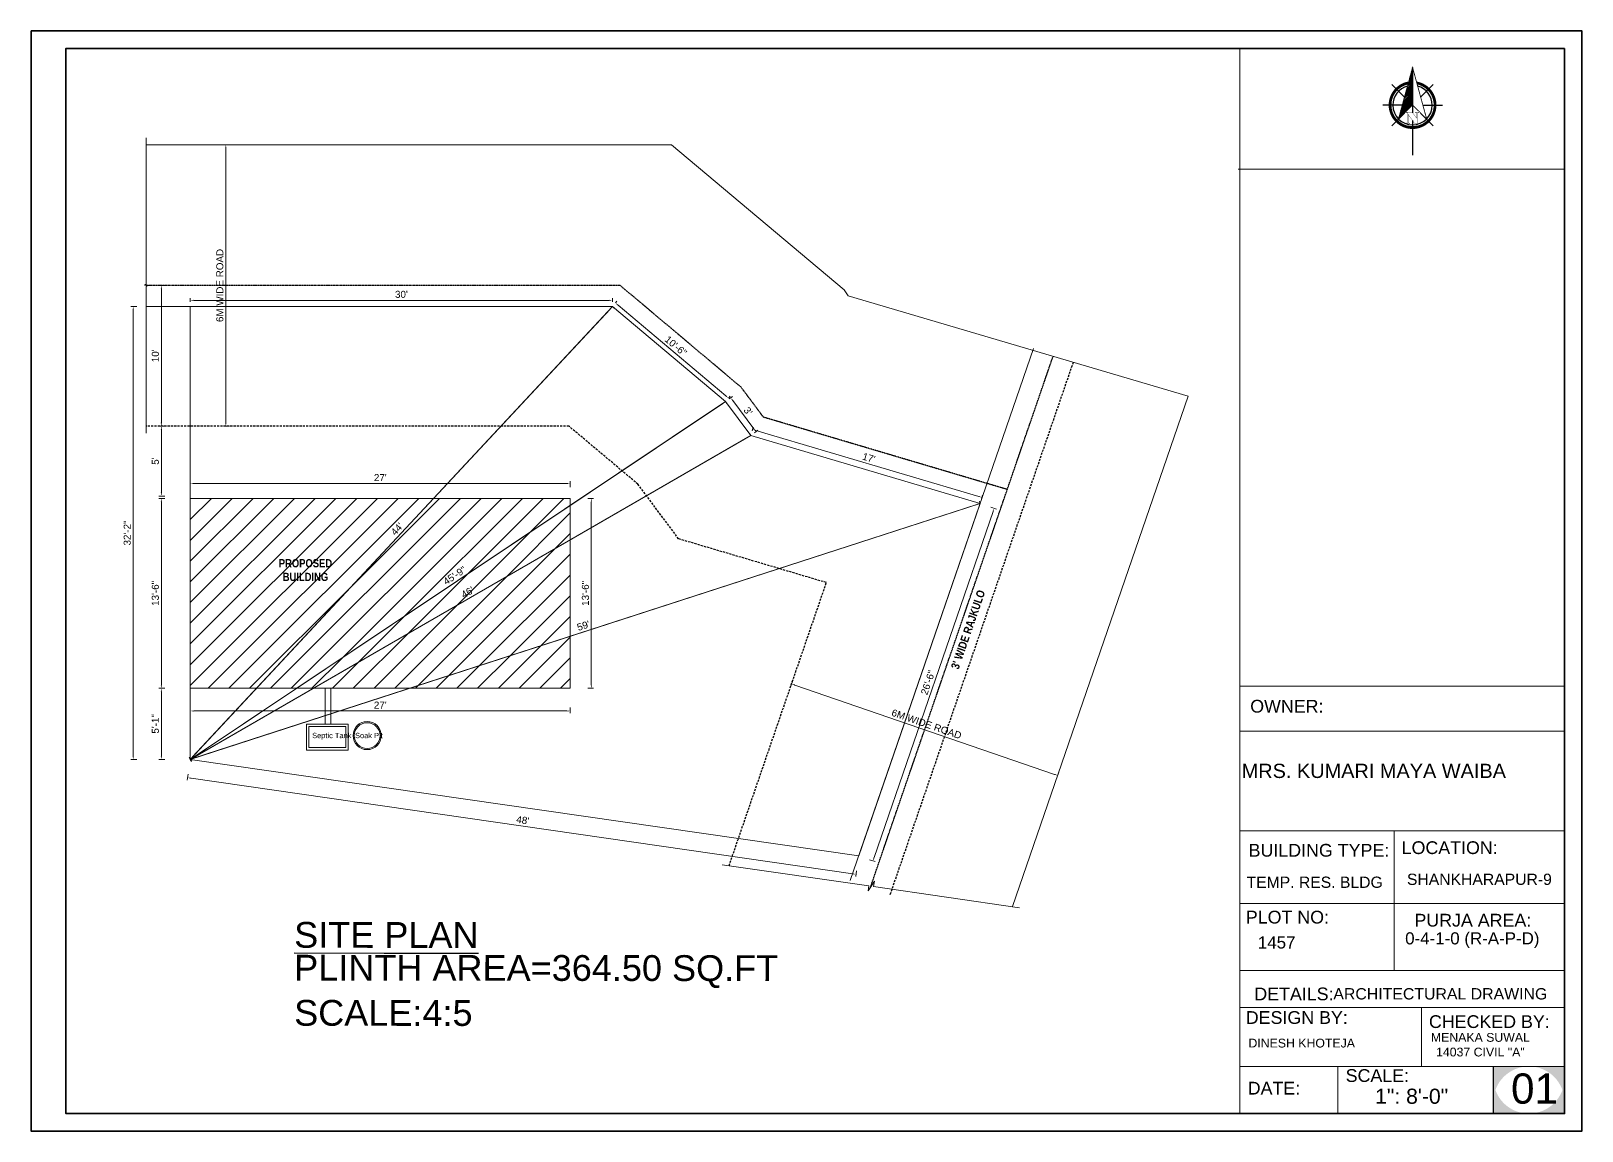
# Model space of a CAD drawing. Header units: inches. Extents: x 54699 to 80583, y -8431 to -3547.
# Drawn here: x 72546 to 73604, y -7188 to -6437 of the extents above; entities that cross this region are included whole.
import ezdxf

# ---------------------------------------------------------------- set-up
doc = ezdxf.new("R2010")
doc.units = ezdxf.units.IN
doc.header["$LTSCALE"] = 0.5
doc.header["$MEASUREMENT"] = 0
doc.header["$PDMODE"] = 66
doc.linetypes.add('CENTER2', pattern=[1.125, 0.75, -0.125, 0.125, -0.125])
doc.linetypes.add('DASHED2', pattern=[0.375, 0.25, -0.125])
for name, color, linetype, lineweight in [('Dimention', 5, 'Continuous', 20), ('door', 202, 'Continuous', 5), ('Siteplan', 7, 'Continuous', 30), ('steps', 253, 'Continuous', 20), ('TEXT', 220, 'Continuous', 9), ('WALL - A', 1, 'Continuous', 40)]:
    doc.layers.add(name, color=color, linetype=linetype, lineweight=lineweight)
doc.layers.add('Normal Wall', color=7, linetype='Continuous', lineweight=35, true_color=0xffaf89)
doc.layers.add('Rear Wall', color=7, linetype='Continuous', lineweight=20, true_color=0xd4e480)
doc.layers.add('plan wall', color=7, linetype='Continuous')
doc.layers.add('REBARS', color=5, linetype='Continuous')
doc.styles.add('Lettring Text', font='arial.ttf')
doc.styles.get("Standard").update_dxf_attribs({"font": 'arial.ttf'})
doc.styles.add('SwissBT', font='swiss.ttf', dxfattribs={"height": 12})
doc.dimstyles.new('Copy of Standard', dxfattribs={"dimtxt": 6, "dimasz": 2.875, "dimexe": 2, "dimexo": 4, "dimgap": 2, "dimtad": 1, "dimdec": 0, "dimrnd": 1, "dimzin": 0, "dimdsep": 46, "dimlunit": 4, "dimtxsty": 'Lettring Text', "dimcen": 0.1, "dimclrd": 7, "dimclre": 7, "dimclrt": 7, "dimazin": 0, "dimtfac": 0.645, "dimtdec": 0, "dimtmove": 1, "dimatfit": 0, "dimfxl": 3, "dimfxlon": 1, "dimtfillclr": 256, "dimtolj": 1, "dimtzin": 0, "dimlwd": -1, "dimlwe": -1, "dimarcsym": 2})
pattern_1 = [(45, (-679.002, -2786.974), (-8.83883476, 8.83883476), [])]

# ---------------------------------------------------------------- blocks, each defined once
blk = doc.blocks.new('*D752')
at = {"layer": 'Defpoints', "color": 0, "ltscale": 0.5, "transparency": 16777216}
for p in [(355384.2, -32941.4), (355954.3, -33023.8), (355952, -33039.5)]:
    blk.add_point(p, dxfattribs=at)
at = {"layer": 'steps', "color": 7, "ltscale": 0.5, "transparency": 16777216}
for p, q in [((355382.4, -32954.1), (355381.6, -32959)), ((355384.8, -32957.5), (355949.2, -33039)), ((355952.4, -33036.5), (355951.7, -33041.4))]:
    blk.add_line(p, q, dxfattribs=at)
for points in [[(355384.8, -32957), (355384.7, -32957.9), (355381.9, -32957)], [(355949.2, -33038.6), (355949.1, -33039.5), (355952, -33039.5)]]:
    blk.add_solid(points, dxfattribs=at)
at = {"layer": 'steps', "color": 7, "ltscale": 0.5, "transparency": 16777216, "insert": (355667.7, -32993.2), "char_height": 6, "attachment_point": 5, "rotation": 351.7744, "style": 'Lettring Text'}
blk.add_mtext("\\A1;48'", dxfattribs=at)
blk = doc.blocks.new('*D753')
at = {"layer": 'Defpoints', "color": 0, "ltscale": 0.5, "transparency": 16777216}
for p in [(355384.2, -32555.2), (355335.5, -32941.4), (355384.2, -32941.4)]:
    blk.add_point(p, dxfattribs=at)
at = {"layer": 'steps', "color": 7, "ltscale": 0.5, "transparency": 16777216}
for p, q in [((355338.5, -32555.2), (355333.5, -32555.2)), ((355335.5, -32558), (355335.5, -32938.5)), ((355338.5, -32941.4), (355333.5, -32941.4))]:
    blk.add_line(p, q, dxfattribs=at)
for points in [[(355335, -32558), (355336, -32558), (355335.5, -32555.2)], [(355335, -32938.5), (355336, -32938.5), (355335.5, -32941.4)]]:
    blk.add_solid(points, dxfattribs=at)
at = {"layer": 'steps', "color": 7, "ltscale": 0.5, "transparency": 16777216, "insert": (355330.4, -32748.3), "char_height": 6, "attachment_point": 5, "rotation": 90, "style": 'Lettring Text'}
blk.add_mtext('\\A1;32\'-2"', dxfattribs=at)
blk = doc.blocks.new('*D754')
at = {"layer": 'Defpoints', "color": 0, "ltscale": 0.5, "transparency": 16777216}
for p in [(355384.2, -32537.2), (355359.5, -32657.2), (355384.2, -32657.2)]:
    blk.add_point(p, dxfattribs=at)
at = {"layer": 'steps', "color": 7, "ltscale": 0.5, "transparency": 16777216}
for p, q in [((355362.5, -32537.2), (355357.5, -32537.2)), ((355359.5, -32540), (355359.5, -32654.3)), ((355362.5, -32657.2), (355357.5, -32657.2))]:
    blk.add_line(p, q, dxfattribs=at)
for points in [[(355359, -32540), (355360, -32540), (355359.5, -32537.2)], [(355359, -32654.3), (355360, -32654.3), (355359.5, -32657.2)]]:
    blk.add_solid(points, dxfattribs=at)
at = {"layer": 'steps', "color": 7, "ltscale": 0.5, "transparency": 16777216, "insert": (355354.4, -32597.2), "char_height": 6, "attachment_point": 5, "rotation": 90, "style": 'Lettring Text'}
blk.add_mtext("\\A1;10'", dxfattribs=at)
blk = doc.blocks.new('*D755')
at = {"layer": 'Defpoints', "color": 0, "ltscale": 0.5, "transparency": 16777216}
for p in [(355939.9, -32751.8), (356166.9, -32829.9), (356123.8, -32955.1)]:
    blk.add_point(p, dxfattribs=at)
at = {"layer": 'steps', "color": 7, "ltscale": 0.5, "transparency": 16777216}
for p, q in [((355897.9, -32874.2), (355896.2, -32878.9)), ((355899.6, -32878), (356121.1, -32954.2)), ((356124.8, -32952.3), (356123.2, -32957))]:
    blk.add_line(p, q, dxfattribs=at)
for points in [[(355899.7, -32877.5), (355899.4, -32878.4), (355896.9, -32877)], [(356121.3, -32953.7), (356121, -32954.6), (356123.8, -32955.1)]]:
    blk.add_solid(points, dxfattribs=at)
at = {"layer": 'steps', "color": 7, "ltscale": 0.5, "transparency": 16777216, "insert": (356012, -32911.3), "char_height": 6, "attachment_point": 5, "rotation": 341.019, "style": 'Lettring Text'}
blk.add_mtext('\\A1;6M WIDE ROAD', dxfattribs=at)
blk = doc.blocks.new('*D756')
at = {"layer": 'Defpoints', "color": 0, "ltscale": 0.5, "transparency": 16777216}
for p in [(356057.7, -32723.1), (356057.7, -32723.1), (355384.2, -32941.4)]:
    blk.add_point(p, dxfattribs=at)
at = {"layer": 'steps', "color": 7, "ltscale": 0.5, "transparency": 16777216}
for p, q in [((355386.9, -32940.5), (356055, -32724)), ((356057.7, -32723.1), (356057.1, -32721.2)), ((355384.2, -32941.4), (355383.6, -32939.5))]:
    blk.add_line(p, q, dxfattribs=at)
for points in [[(356054.8, -32723.5), (356055.1, -32724.4), (356057.7, -32723.1)], [(355386.8, -32940.1), (355387.1, -32941), (355384.2, -32941.4)]]:
    blk.add_solid(points, dxfattribs=at)
at = {"layer": 'steps', "color": 7, "ltscale": 0.5, "transparency": 16777216, "insert": (355719.4, -32827.4), "char_height": 6, "attachment_point": 5, "rotation": 17.9588, "style": 'Lettring Text'}
blk.add_mtext("\\A1;59'", dxfattribs=at)
blk = doc.blocks.new('*D748')
at = {"layer": 'Defpoints', "color": 0, "ltscale": 0.5, "transparency": 16777216}
for p in [(355862.1, -32665.2), (355862.1, -32665.2), (355384.2, -32941.4)]:
    blk.add_point(p, dxfattribs=at)
at = {"layer": 'steps', "color": 7, "ltscale": 0.5, "transparency": 16777216}
for p, q in [((355862.1, -32665.2), (355861.1, -32663.4)), ((355386.7, -32940), (355859.6, -32666.6)), ((355384.2, -32941.4), (355383.2, -32939.7))]:
    blk.add_line(p, q, dxfattribs=at)
for points in [[(355859.4, -32666.2), (355859.8, -32667), (355862.1, -32665.2)], [(355386.4, -32939.5), (355386.9, -32940.4), (355384.2, -32941.4)]]:
    blk.add_solid(points, dxfattribs=at)
at = {"layer": 'steps', "color": 7, "ltscale": 0.5, "transparency": 16777216, "insert": (355620.6, -32798.9), "char_height": 6, "attachment_point": 5, "rotation": 30.029, "style": 'Lettring Text'}
blk.add_mtext("\\A1;46'", dxfattribs=at)
blk = doc.blocks.new('*D749')
at = {"layer": 'Defpoints', "color": 0, "ltscale": 0.5, "transparency": 16777216}
for p in [(355840.6, -32636.3), (355840.6, -32636.3), (355384.2, -32941.4)]:
    blk.add_point(p, dxfattribs=at)
at = {"layer": 'steps', "color": 7, "ltscale": 0.5, "transparency": 16777216}
for p, q in [((355386.6, -32939.8), (355838.2, -32637.9)), ((355840.6, -32636.3), (355841.7, -32637.9)), ((355384.2, -32941.4), (355385.3, -32943.1))]:
    blk.add_line(p, q, dxfattribs=at)
for points in [[(355837.9, -32637.5), (355838.5, -32638.3), (355840.6, -32636.3)], [(355386.3, -32939.4), (355386.8, -32940.2), (355384.2, -32941.4)]]:
    blk.add_solid(points, dxfattribs=at)
at = {"layer": 'steps', "color": 7, "ltscale": 0.5, "transparency": 16777216, "insert": (355609.6, -32784.6), "char_height": 6, "attachment_point": 5, "rotation": 33.7635, "style": 'Lettring Text'}
blk.add_mtext('\\A1;45\'-9"', dxfattribs=at)
blk = doc.blocks.new('*D750')
at = {"layer": 'Defpoints', "color": 0, "ltscale": 0.5, "transparency": 16777216}
for p in [(355744.2, -32555.2), (355744.2, -32555.2), (355384.2, -32941.4)]:
    blk.add_point(p, dxfattribs=at)
at = {"layer": 'steps', "color": 7, "ltscale": 0.5, "transparency": 16777216}
for p, q in [((355386.1, -32939.3), (355742.2, -32557.3)), ((355744.2, -32555.2), (355745.6, -32556.5)), ((355384.2, -32941.4), (355385.6, -32942.8))]:
    blk.add_line(p, q, dxfattribs=at)
for points in [[(355741.9, -32556.9), (355742.6, -32557.6), (355744.2, -32555.2)], [(355385.8, -32939), (355386.5, -32939.6), (355384.2, -32941.4)]]:
    blk.add_solid(points, dxfattribs=at)
at = {"layer": 'steps', "color": 7, "ltscale": 0.5, "transparency": 16777216, "insert": (355560.5, -32744.9), "char_height": 6, "attachment_point": 5, "rotation": 47.0142, "style": 'Lettring Text'}
blk.add_mtext("\\A1;44'", dxfattribs=at)
blk = doc.blocks.new('*D757')
at = {"layer": 'Defpoints', "color": 0, "ltscale": 0.5, "transparency": 16777216}
for p in [(355384.2, -32706.1), (355384.2, -32718.8), (355708.2, -32718.8)]:
    blk.add_point(p, dxfattribs=at)
at = {"layer": 'steps', "color": 7, "ltscale": 0.5, "transparency": 16777216}
for p, q in [((355384.2, -32709.1), (355384.2, -32704.1)), ((355708.2, -32709.1), (355708.2, -32704.1)), ((355705.3, -32706.1), (355387.1, -32706.1))]:
    blk.add_line(p, q, dxfattribs=at)
for points in [[(355387.1, -32705.7), (355387.1, -32706.6), (355384.2, -32706.1)], [(355705.3, -32705.7), (355705.3, -32706.6), (355708.2, -32706.1)]]:
    blk.add_solid(points, dxfattribs=at)
at = {"layer": 'steps', "color": 7, "ltscale": 0.5, "transparency": 16777216, "insert": (355546.2, -32701.1), "char_height": 6, "attachment_point": 5, "style": 'Lettring Text'}
blk.add_mtext("\\A1;27'", dxfattribs=at)
blk = doc.blocks.new('*D758')
at = {"layer": 'Defpoints', "color": 0, "ltscale": 0.5, "transparency": 16777216}
for p in [(355384.2, -32880.8), (355708.2, -32880.8), (355708.2, -32900.1)]:
    blk.add_point(p, dxfattribs=at)
at = {"layer": 'steps', "color": 7, "ltscale": 0.5, "transparency": 16777216}
for p, q in [((355384.2, -32897.1), (355384.2, -32902.1)), ((355387.1, -32900.1), (355705.3, -32900.1)), ((355708.2, -32897.1), (355708.2, -32902.1))]:
    blk.add_line(p, q, dxfattribs=at)
for points in [[(355387.1, -32899.7), (355387.1, -32900.6), (355384.2, -32900.1)], [(355705.3, -32899.7), (355705.3, -32900.6), (355708.2, -32900.1)]]:
    blk.add_solid(points, dxfattribs=at)
at = {"layer": 'steps', "color": 7, "ltscale": 0.5, "transparency": 16777216, "insert": (355546.2, -32895.1), "char_height": 6, "attachment_point": 5, "style": 'Lettring Text'}
blk.add_mtext("\\A1;27'", dxfattribs=at)
blk = doc.blocks.new('*D751')
at = {"layer": 'Defpoints', "color": 0, "ltscale": 0.5, "transparency": 16777216}
for p in [(355708.2, -32718.8), (355726.1, -32718.8), (355708.2, -32880.8)]:
    blk.add_point(p, dxfattribs=at)
at = {"layer": 'steps', "color": 7, "ltscale": 0.5, "transparency": 16777216}
for p, q in [((355723.1, -32718.8), (355728.1, -32718.8)), ((355726.1, -32877.9), (355726.1, -32721.7)), ((355723.1, -32880.8), (355728.1, -32880.8))]:
    blk.add_line(p, q, dxfattribs=at)
for points in [[(355725.7, -32721.7), (355726.6, -32721.7), (355726.1, -32718.8)], [(355725.7, -32877.9), (355726.6, -32877.9), (355726.1, -32880.8)]]:
    blk.add_solid(points, dxfattribs=at)
at = {"layer": 'steps', "color": 7, "ltscale": 0.5, "transparency": 16777216, "insert": (355721.1, -32799.8), "char_height": 6, "attachment_point": 5, "rotation": 90, "style": 'Lettring Text'}
blk.add_mtext('\\A1;13\'-6"', dxfattribs=at)
blk = doc.blocks.new('*D759')
at = {"layer": 'Defpoints', "color": 0, "ltscale": 0.5, "transparency": 16777216}
for p in [(355384.2, -32657.2), (355359.5, -32716.8), (355384.2, -32716.8)]:
    blk.add_point(p, dxfattribs=at)
at = {"layer": 'steps', "color": 7, "ltscale": 0.5, "transparency": 16777216}
for p, q in [((355362.5, -32657.2), (355357.5, -32657.2)), ((355359.5, -32660), (355359.5, -32713.9)), ((355362.5, -32716.8), (355357.5, -32716.8))]:
    blk.add_line(p, q, dxfattribs=at)
for points in [[(355359, -32660), (355360, -32660), (355359.5, -32657.2)], [(355359, -32713.9), (355360, -32713.9), (355359.5, -32716.8)]]:
    blk.add_solid(points, dxfattribs=at)
at = {"layer": 'steps', "color": 7, "ltscale": 0.5, "transparency": 16777216, "insert": (355354.4, -32687), "char_height": 6, "attachment_point": 5, "rotation": 90, "style": 'Lettring Text'}
blk.add_mtext("\\A1;5'", dxfattribs=at)
blk = doc.blocks.new('*D760')
at = {"layer": 'Defpoints', "color": 0, "ltscale": 0.5, "transparency": 16777216}
for p in [(355570.6, -32417.2), (355414.5, -32657.2), (355570.6, -32657.2)]:
    blk.add_point(p, dxfattribs=at)
at = {"layer": 'steps', "color": 7, "ltscale": 0.5, "transparency": 16777216}
for p, q in [((355417.5, -32417.2), (355412.5, -32417.2)), ((355414.5, -32420), (355414.5, -32654.3)), ((355417.5, -32657.2), (355412.5, -32657.2))]:
    blk.add_line(p, q, dxfattribs=at)
for points in [[(355414, -32420), (355415, -32420), (355414.5, -32417.2)], [(355414, -32654.3), (355415, -32654.3), (355414.5, -32657.2)]]:
    blk.add_solid(points, dxfattribs=at)
at = {"layer": 'steps', "color": 7, "ltscale": 0.5, "transparency": 16777216, "insert": (355409.4, -32537.2), "char_height": 6, "attachment_point": 5, "rotation": 90, "style": 'Lettring Text'}
blk.add_mtext('\\A1;6M WIDE ROAD', dxfattribs=at)
blk = doc.blocks.new('*D761')
at = {"layer": 'Defpoints', "color": 0, "ltscale": 0.5, "transparency": 16777216}
for p in [(355384.2, -32549.9), (355384.2, -32555.2), (355744.2, -32555.2)]:
    blk.add_point(p, dxfattribs=at)
at = {"layer": 'steps', "color": 7, "ltscale": 0.5, "transparency": 16777216}
for p, q in [((355384.2, -32551.2), (355384.2, -32547.9)), ((355741.3, -32549.9), (355387.1, -32549.9)), ((355744.2, -32551.2), (355744.2, -32547.9))]:
    blk.add_line(p, q, dxfattribs=at)
for points in [[(355387.1, -32549.4), (355387.1, -32550.3), (355384.2, -32549.9)], [(355741.3, -32549.4), (355741.3, -32550.3), (355744.2, -32549.9)]]:
    blk.add_solid(points, dxfattribs=at)
at = {"layer": 'steps', "color": 7, "ltscale": 0.5, "transparency": 16777216, "insert": (355564.2, -32544.8), "char_height": 6, "attachment_point": 5, "style": 'Lettring Text'}
blk.add_mtext("\\A1;30'", dxfattribs=at)
blk = doc.blocks.new('*D762')
at = {"layer": 'Defpoints', "color": 0, "ltscale": 0.5, "transparency": 16777216}
for p in [(355744.2, -32555.2), (355746.7, -32552.1), (355840.6, -32636.3)]:
    blk.add_point(p, dxfattribs=at)
at = {"layer": 'door', "color": 7, "ltscale": 0.5, "transparency": 16777216}
for p, q in [((355746.7, -32552.1), (355748, -32550.6)), ((355840.9, -32631.4), (355748.9, -32554)), ((355843.1, -32633.3), (355844.4, -32631.7))]:
    blk.add_line(p, q, dxfattribs=at)
for points in [[(355749.2, -32553.6), (355748.6, -32554.4), (355746.7, -32552.1)], [(355841.2, -32631), (355840.6, -32631.8), (355843.1, -32633.3)]]:
    blk.add_solid(points, dxfattribs=at)
at = {"layer": 'door', "color": 7, "ltscale": 0.5, "transparency": 16777216, "insert": (355798.2, -32588.8), "char_height": 6, "attachment_point": 5, "rotation": 319.9182, "style": 'Lettring Text'}
blk.add_mtext('\\A1;10\'-6"', dxfattribs=at)
blk = doc.blocks.new('*D763')
at = {"layer": 'Defpoints', "color": 0, "ltscale": 0.5, "transparency": 16777216}
for p in [(355840.6, -32636.3), (355845, -32633), (355862.1, -32665.2)]:
    blk.add_point(p, dxfattribs=at)
at = {"layer": 'steps', "color": 7, "ltscale": 0.5, "transparency": 16777216}
for p, q in [((355843.8, -32633.9), (355846.6, -32631.8)), ((355864.7, -32659.6), (355846.7, -32635.3)), ((355865.3, -32662.8), (355868.1, -32660.7))]:
    blk.add_line(p, q, dxfattribs=at)
for points in [[(355847.1, -32635), (355846.3, -32635.6), (355845, -32633)], [(355865.1, -32659.3), (355864.4, -32659.9), (355866.5, -32661.9)]]:
    blk.add_solid(points, dxfattribs=at)
at = {"layer": 'steps', "color": 7, "ltscale": 0.5, "transparency": 16777216, "insert": (355859.8, -32644.4), "char_height": 6, "attachment_point": 5, "rotation": 306.6739, "style": 'Lettring Text'}
blk.add_mtext("\\A1;3'", dxfattribs=at)
blk = doc.blocks.new('*D764')
at = {"layer": 'Defpoints', "color": 0, "ltscale": 0.5, "transparency": 16777216}
for p in [(355862.1, -32665.2), (355863.6, -32660), (356057.7, -32723.1)]:
    blk.add_point(p, dxfattribs=at)
at = {"layer": 'steps', "color": 7, "ltscale": 0.5, "transparency": 16777216}
for p, q in [((355863.2, -32661.3), (355864.2, -32658.1)), ((356056.5, -32717.1), (355866.4, -32660.8)), ((356058.8, -32719.3), (356059.8, -32716))]:
    blk.add_line(p, q, dxfattribs=at)
for points in [[(355866.5, -32660.4), (355866.2, -32661.3), (355863.6, -32660)], [(356056.6, -32716.7), (356056.3, -32717.6), (356059.2, -32717.9)]]:
    blk.add_solid(points, dxfattribs=at)
at = {"layer": 'steps', "color": 7, "ltscale": 0.5, "transparency": 16777216, "insert": (355962.8, -32684.2), "char_height": 6, "attachment_point": 5, "rotation": 343.4993, "style": 'Lettring Text'}
blk.add_mtext("\\A1;17'", dxfattribs=at)
blk = doc.blocks.new('*D765')
at = {"layer": 'Defpoints', "color": 0, "ltscale": 0.5, "transparency": 16777216}
for p in [(356057.7, -32723.1), (356069.7, -32727.2), (355954.3, -33023.8)]:
    blk.add_point(p, dxfattribs=at)
at = {"layer": 'steps', "color": 7, "ltscale": 0.5, "transparency": 16777216}
for p, q in [((355967.2, -33025.2), (356068.8, -32729.9)), ((356066.9, -32726.3), (356071.6, -32727.9)), ((355963.4, -33027), (355968.2, -33028.6))]:
    blk.add_line(p, q, dxfattribs=at)
for points in [[(356068.3, -32729.8), (356069.2, -32730.1), (356069.7, -32727.2)], [(355966.7, -33025.1), (355967.7, -33025.4), (355966.3, -33027.9)]]:
    blk.add_solid(points, dxfattribs=at)
at = {"layer": 'steps', "color": 7, "ltscale": 0.5, "transparency": 16777216, "insert": (356013.2, -32875.9), "char_height": 6, "attachment_point": 5, "rotation": 71.019, "style": 'Lettring Text'}
blk.add_mtext('\\A1;26\'-6"', dxfattribs=at)
blk = doc.blocks.new('*D766')
at = {"layer": 'Defpoints', "color": 0, "ltscale": 0.5, "transparency": 16777216}
for p in [(355359.5, -32718.8), (355384.2, -32718.8), (355384.2, -32880.8)]:
    blk.add_point(p, dxfattribs=at)
at = {"layer": 'steps', "color": 7, "ltscale": 0.5, "transparency": 16777216}
for p, q in [((355362.5, -32718.8), (355357.5, -32718.8)), ((355359.5, -32877.9), (355359.5, -32721.7)), ((355362.5, -32880.8), (355357.5, -32880.8))]:
    blk.add_line(p, q, dxfattribs=at)
for points in [[(355359, -32721.7), (355360, -32721.7), (355359.5, -32718.8)], [(355359, -32877.9), (355360, -32877.9), (355359.5, -32880.8)]]:
    blk.add_solid(points, dxfattribs=at)
at = {"layer": 'steps', "color": 7, "ltscale": 0.5, "transparency": 16777216, "insert": (355354.4, -32799.8), "char_height": 6, "attachment_point": 5, "rotation": 90, "style": 'Lettring Text'}
blk.add_mtext('\\A1;13\'-6"', dxfattribs=at)
blk = doc.blocks.new('*D767')
at = {"layer": 'Defpoints', "color": 0, "ltscale": 0.5, "transparency": 16777216}
for p in [(355384.2, -32880.8), (355359.5, -32941.4), (355384.2, -32941.4)]:
    blk.add_point(p, dxfattribs=at)
at = {"layer": 'steps', "color": 7, "ltscale": 0.5, "transparency": 16777216}
for p, q in [((355362.5, -32880.8), (355357.5, -32880.8)), ((355359.5, -32883.7), (355359.5, -32938.5)), ((355362.5, -32941.4), (355357.5, -32941.4))]:
    blk.add_line(p, q, dxfattribs=at)
for points in [[(355359, -32883.7), (355360, -32883.7), (355359.5, -32880.8)], [(355359, -32938.5), (355360, -32938.5), (355359.5, -32941.4)]]:
    blk.add_solid(points, dxfattribs=at)
at = {"layer": 'steps', "color": 7, "ltscale": 0.5, "transparency": 16777216, "insert": (355354.4, -32911.1), "char_height": 6, "attachment_point": 5, "rotation": 90, "style": 'Lettring Text'}
blk.add_mtext('\\A1;5\'-1"', dxfattribs=at)
blk = doc.blocks.new('*X743')
at = {"color": 0}
for p, q in [((145.96, -414.6), (147.62, -412.94)), ((146.16, -413.87), (147.62, -412.41)), ((146.36, -413.14), (147.62, -411.88)), ((146.55, -412.41), (147.62, -411.35)), ((146.75, -411.68), (147.62, -410.82)), ((146.95, -410.95), (147.62, -410.29)), ((147.15, -410.22), (147.62, -409.76)), ((147.35, -409.49), (147.62, -409.23)), ((147.55, -408.76), (147.62, -408.7)), ((143.76, -422.63), (147.62, -418.77)), ((143.96, -421.9), (147.62, -418.24)), ((144.16, -421.17), (147.62, -417.71)), ((144.36, -420.44), (147.62, -417.18)), ((144.56, -419.71), (147.62, -416.65)), ((144.76, -418.98), (147.62, -416.12)), ((144.96, -418.25), (147.62, -415.59)), ((145.16, -417.52), (147.62, -415.06)), ((145.36, -416.79), (147.62, -414.53)), ((145.56, -416.06), (147.62, -414)), ((145.76, -415.33), (147.62, -413.47)), ((142.76, -426.28), (147.62, -421.42)), ((142.96, -425.55), (147.62, -420.89)), ((143.16, -424.82), (147.62, -420.36)), ((143.36, -424.09), (147.62, -419.83)), ((143.56, -423.36), (147.62, -419.3))]:
    blk.add_line(p, q, dxfattribs=at)
blk = doc.blocks.new('NORTH_15')
for p, q in [((-2.87, 2.87), (-7.37, 7.37)), ((0, 3.66), (0, 10.62)), ((2.87, 2.87), (7.37, 7.37)), ((-13.37, 0), (2.72, 0)), ((5.49, 0), (17.83, 0)), ((-2.87, -2.87), (-7.37, -7.37)), ((0, -3.66), (0, -10.62)), ((2.87, -2.87), (7.37, -7.37))]:
    blk.add_line(p, q)
at = {"const_width": 1}
for points in [[(0, -8, 1), (0, 8, 0.359415), (-7.86, 1.52, 1)], [(-7.86, -1.52, 0.359415), (0, -8, 1)]]:
    blk.add_lwpolyline(points, format="xyb", dxfattribs=at)
for points, const_width in [([(4.96, -5.01), (-13.37, 0), (4.9, 5), (0, 0), (4.96, -5.01)], 0.3), ([(5.93, -1.55), (6, -1.55), (6.07, -1.54), (6.13, -1.53), (6.17, -1.52), (6.22, -1.51), (6.26, -1.49), (6.28, -1.47), (6.3, -1.45), (6.32, -1.42), (6.33, -1.39), (6.35, -1.34), (6.36, -1.29), (6.37, -1.23), (6.38, -1.16), (6.38, -1.08), (6.38, -1), (6.54, -1), (6.54, -2.34), (6.38, -2.34), (6.38, -2.3), (6.38, -2.23), (6.38, -2.16), (6.37, -2.09), (6.36, -2.04), (6.35, -1.99), (6.33, -1.95), (6.32, -1.91), (6.3, -1.88), (6.28, -1.86), (6.26, -1.83), (6.22, -1.81), (6.18, -1.8), (6.13, -1.78), (6.07, -1.77), (6.01, -1.76), (5.95, -1.76), (2.66, -1.76), (2.66, -2.34), (2.5, -2.34), (2.5, -0.16), (4.71, 1.44), (3.14, 1.44), (3.07, 1.44), (3, 1.43), (2.94, 1.42), (2.89, 1.41), (2.85, 1.4), (2.81, 1.38), (2.78, 1.36), (2.76, 1.34), (2.74, 1.31), (2.72, 1.27), (2.7, 1.22), (2.69, 1.17), (2.68, 1.11), (2.67, 1.04), (2.66, 0.97), (2.66, 0.89), (2.66, 0.87), (2.5, 0.87), (2.5, 2.21), (2.66, 2.21), (2.66, 2.17), (2.66, 2.09), (2.67, 2.03), (2.68, 1.97), (2.69, 1.91), (2.7, 1.86), (2.71, 1.82), (2.73, 1.78), (2.75, 1.76), (2.77, 1.74), (2.8, 1.72), (2.85, 1.7), (2.89, 1.68), (2.94, 1.67), (3, 1.66), (3.07, 1.66), (3.14, 1.66), (6.54, 1.66), (6.54, 0.75), (3.33, -1.55), (5.93, -1.55), (5.93, -1.55)], 0.1)]:
    blk.add_lwpolyline(points, dxfattribs=dict(const_width=const_width))
for start, end in [(90, 164.973), (270, 90), (195.027, 270)]:
    blk.add_arc((0, 0), 7, start, end)
at = {"rotation": 90}
blk.add_blockref('*X743', (-421.89, -147.62), dxfattribs=at)
blk = doc.blocks.new('A$C0BDB7EE9')
at = {"layer": 'Siteplan', "xscale": 2.999999999999779, "yscale": 2.999999999999779, "zscale": 2.999999999999779, "rotation": 247.8612575918487}
blk.add_blockref('NORTH_15', (20.2, 49.5), dxfattribs=at)
blk = doc.blocks.new('A$C327B4BBD')
at = {"layer": 'Dimention', "ltscale": 0.3, "xscale": 1.171875000000082, "yscale": 1.171875000000082, "zscale": 1.171875000000082, "rotation": 112.1387424081494}
blk.add_blockref('A$C0BDB7EE9', (16.1, 0), dxfattribs=at)
blk = doc.blocks.new('SPLN')
at = {"layer": 'door', "ltscale": 0.5}
h = blk.add_hatch(dxfattribs=at)
h.set_pattern_fill('ANSI31', color=256, scale=100)
h.set_pattern_definition(pattern_1)
h.paths.add_polyline_path([(355384.2, -32880.8), (355440.7, -32880.8), (355591.7, -32718.8), (355384.2, -32718.8)])
h.paths.add_polyline_path([(355560.5, -32754.1), (355570, -32743.9), (355560.9, -32735.5), (355551.4, -32745.7)], flags=25)
h.paths.add_polyline_path([(355456.5, -32792.8), (355508.4, -32792.8), (355508.4, -32766.8), (355456.5, -32766.8)], flags=24)
h = blk.add_hatch(dxfattribs=at)
h.set_pattern_fill('ANSI31', color=256, scale=100)
h.set_pattern_definition(pattern_1)
h.paths.add_polyline_path([(355708.2, -32724.8), (355708.2, -32718.8), (355591.7, -32718.8), (355440.7, -32880.8), (355474.9, -32880.8)])
h.paths.add_polyline_path([(355603, -32796.5), (355623.3, -32783), (355616.4, -32772.7), (355596.2, -32786.2)], flags=25)
h = blk.add_hatch(dxfattribs=at)
h.set_pattern_fill('ANSI31', color=256, scale=100)
h.set_pattern_definition(pattern_1)
h.paths.add_polyline_path([(355474.9, -32880.8), (355489.1, -32880.8), (355708.2, -32754.1), (355708.2, -32724.8)])
h.paths.add_polyline_path([(355617.8, -32807.7), (355629.9, -32800.7), (355623.7, -32790), (355611.6, -32797)], flags=25)
h = blk.add_hatch(dxfattribs=at)
h.set_pattern_fill('ANSI31', color=256, scale=100)
h.set_pattern_definition(pattern_1)
h.paths.add_polyline_path([(355708.2, -32836.4), (355708.2, -32754.1), (355489.1, -32880.8), (355571.2, -32880.8)])
h.paths.add_polyline_path([(355727.3, -32812.2), (355727.3, -32787.9), (355714.9, -32787.9), (355714.9, -32812.2)], flags=9)
h = blk.add_hatch(dxfattribs=at)
h.set_pattern_fill('ANSI31', color=256, scale=100)
h.set_pattern_definition(pattern_1)
h.paths.add_polyline_path([(355708.2, -32880.8), (355708.2, -32836.4), (355571.2, -32880.8)])
for p, q in [((355794.5, -32417.2), (355346.7, -32417.2)), ((355941.7, -32541), (355794.5, -32417.2)), ((355945.3, -32545.9), (355941.7, -32541)), ((356235.1, -32631.7), (355945.3, -32545.9)), ((355744.2, -32555.2), (355346.7, -32555.2)), ((355384.2, -32555.2), (355384.2, -32941.4)), ((355384.2, -32941.4), (355744.2, -32555.2)), ((355840.6, -32636.3), (355744.2, -32555.2)), ((355947, -33044.8), (356103.1, -32591)), ((355384.2, -32941.4), (355840.6, -32636.3)), ((355862.1, -32665.2), (355840.6, -32636.3)), ((356085.3, -33067), (356235.1, -32631.7)), ((355384.2, -32941.4), (355862.1, -32665.2)), ((356057.7, -32723.1), (355862.1, -32665.2)), ((355384.2, -32880.8), (355384.2, -32718.8)), ((355384.2, -32718.8), (355708.2, -32718.8)), ((355708.2, -32880.8), (355708.2, -32718.8)), ((355384.2, -32941.4), (356057.7, -32723.1)), ((355384.2, -32880.8), (355708.2, -32880.8)), ((355499.2, -32880.8), (355499.2, -32911.4)), ((355504, -32880.8), (355504, -32911.4)), ((355483.2, -32911.4), (355518.7, -32911.4)), ((355483.2, -32933.4), (355483.2, -32911.4)), ((355485.2, -32913.4), (355516.7, -32913.4)), ((355485.2, -32931.4), (355485.2, -32913.4)), ((355516.7, -32913.4), (355516.7, -32931.4)), ((355518.7, -32911.4), (355518.7, -32933.4)), ((355384.2, -32941.4), (355954.3, -33023.8)), ((355518.7, -32933.4), (355483.2, -32933.4)), ((355516.7, -32931.4), (355485.2, -32931.4))]:
    blk.add_line(p, q, dxfattribs=at)
at = {"layer": 'door', "color": 41, "ltscale": 0.5, "true_color": 0xf4ee51}
blk.add_line((355954.3, -33023.8), (356057.7, -32723.1), dxfattribs=at)
at = {"layer": 'door', "linetype": 'Continuous', "ltscale": 0.5}
for points in [[(355346.7, -32411.2), (355346.7, -32536.1), (355345.2, -32537), (355348.2, -32537.3), (355346.7, -32538.2), (355346.7, -32663.2)], [(356091.3, -33067.9), (355966.9, -33049.9), (355967.7, -33045.2), (355962.1, -33053.6), (355962.9, -33049.2), (355837.6, -33031.2)]]:
    blk.add_lwpolyline(points, dxfattribs=at)
at = {"layer": 'door', "ltscale": 0.5}
for radius in [12, 11]:
    blk.add_circle((355535, -32921.1), radius, dxfattribs=at)
at = {"layer": 'WALL - A', "linetype": 'CENTER2', "lineweight": -3}
for p, q in [((355750.8, -32537.2), (355346.7, -32537.2)), ((355853.8, -32623.9), (355750.8, -32537.2)), ((355964.1, -33050.6), (356119.9, -32597.6)), ((355873, -32649.6), (355853.8, -32623.9)), ((356080.8, -32711.2), (355873, -32649.6))]:
    blk.add_line(p, q, dxfattribs=at)
at = {"layer": 'WALL - A', "linetype": 'DASHED2', "lineweight": -3, "ltscale": 15}
for p, q in [((355981.1, -33056.5), (356137.2, -32602.7)), ((355707, -32657.2), (355346.7, -32657.2)), ((355765.9, -32706.7), (355707, -32657.2)), ((355800.6, -32753.3), (355765.9, -32706.7)), ((355926.6, -32790.6), (355800.6, -32753.3)), ((355843.6, -33032.1), (355926.6, -32790.6))]:
    blk.add_line(p, q, dxfattribs=at)
at = {"layer": 'steps', "color": 7}
for s, p in [('Septic Tank', (355488.1, -32923.3)), ('Soak Pit', (355524.7, -32923.3))]:
    blk.add_text(s, height=4.54, dxfattribs=at).set_placement(p)
at = {"layer": 'steps', "color": 7, "ltscale": 0.3, "insert": (355482.4, -32770.6), "char_height": 7, "width": 55.268, "attachment_point": 2}
blk.add_mtext('{\\fTechnic|b1|i0|c2|p2;PROPOSED BUILDING}', dxfattribs=at)
at = {"layer": 'steps', "color": 7, "ltscale": 0.3, "insert": (356044.1, -32829.5), "char_height": 7, "width": 93.682, "attachment_point": 2, "rotation": 71.019}
blk.add_mtext("{\\fTechnic|b1|i0|c2|p2;3' WIDE RAJKULO}", dxfattribs=at)
at = {"layer": 'door', "ltscale": 0.5}
dim = blk.add_aligned_dim(p1=(355840.6, -32636.3), p2=(355744.2, -32555.2), distance=-4, dimstyle='Copy of Standard', dxfattribs=at)
dim.commit()
dim.dimension.update_dxf_attribs({"geometry": '*D762', "text_midpoint": (355798.2, -32588.8)})
at = {"layer": 'steps', "ltscale": 0.5}
dim = blk.add_linear_dim(base=(355414.5, -32657.2), p1=(355570.6, -32417.2), p2=(355570.6, -32657.2), angle=270, text='6M WIDE ROAD', dimstyle='Copy of Standard', dxfattribs=at)
dim.commit()
dim.dimension.update_dxf_attribs({"geometry": '*D760', "text_midpoint": (355409.4, -32537.2)})
for base, p1, p2, angle, picture, middle in [((355359.5, -32657.2), (355384.2, -32537.2), (355384.2, -32657.2), 270, '*D754', (355354.4, -32597.2)), ((355359.5, -32716.8), (355384.2, -32657.2), (355384.2, -32716.8), 270, '*D759', (355354.4, -32687)), ((355359.5, -32718.8), (355384.2, -32880.8), (355384.2, -32718.8), 90, '*D766', (355354.4, -32799.8)), ((355726.1, -32718.8), (355708.2, -32880.8), (355708.2, -32718.8), 270, '*D751', (355721.1, -32799.8)), ((355359.5, -32941.4), (355384.2, -32880.8), (355384.2, -32941.4), 90, '*D767', (355354.4, -32911.1))]:
    dim = blk.add_linear_dim(base=base, p1=p1, p2=p2, angle=angle, dimstyle='Copy of Standard', dxfattribs=at)
    dim.commit()
    dim.dimension.update_dxf_attribs({"geometry": picture, "text_midpoint": middle})
for base, p1, p2, picture, middle in [((355384.2, -32549.9), (355744.2, -32555.2), (355384.2, -32555.2), '*D761', (355564.2, -32544.8)), ((355384.2, -32706.1), (355708.2, -32718.8), (355384.2, -32718.8), '*D757', (355546.2, -32701.1)), ((355708.2, -32900.1), (355384.2, -32880.8), (355708.2, -32880.8), '*D758', (355546.2, -32895.1))]:
    dim = blk.add_linear_dim(base=base, p1=p1, p2=p2, dimstyle='Copy of Standard', dxfattribs=at)
    dim.commit()
    dim.dimension.update_dxf_attribs({"geometry": picture, "text_midpoint": middle})
for p1, p2, distance, picture, middle in [((355384.2, -32555.2), (355384.2, -32941.4), -48.7, '*D753', (355330.4, -32748.3)), ((355384.2, -32941.4), (355744.2, -32555.2), 0, '*D750', (355560.5, -32744.9)), ((355384.2, -32941.4), (355840.6, -32636.3), 0, '*D749', (355609.6, -32784.6)), ((355862.1, -32665.2), (355840.6, -32636.3), -5.4, '*D763', (355859.8, -32644.4)), ((355384.2, -32941.4), (355862.1, -32665.2), 0, '*D748', (355620.6, -32798.9)), ((356057.7, -32723.1), (355862.1, -32665.2), -5.4, '*D764', (355962.8, -32684.2)), ((355384.2, -32941.4), (356057.7, -32723.1), 0, '*D756', (355719.4, -32827.4)), ((355954.3, -33023.8), (356057.7, -32723.1), -12.7, '*D765', (356013.2, -32875.9)), ((355384.2, -32941.4), (355954.3, -33023.8), -15.8, '*D752', (355667.7, -32993.2))]:
    dim = blk.add_aligned_dim(p1=p1, p2=p2, distance=distance, dimstyle='Copy of Standard', dxfattribs=at)
    dim.commit()
    dim.dimension.update_dxf_attribs({"geometry": picture, "text_midpoint": middle})
dim = blk.add_aligned_dim(p1=(355939.9, -32751.8), p2=(356166.9, -32829.9), distance=-132.4, text='6M WIDE ROAD', dimstyle='Copy of Standard', dxfattribs=at)
dim.commit()
dim.dimension.update_dxf_attribs({"geometry": '*D755', "text_midpoint": (356012, -32911.3)})

msp = doc.modelspace()

# ---------------------------------------------------------------- hatches: boundary and pattern name
msp.add_hatch(color=0).paths.add_polyline_path([(73592.3, -7143.9), (73568, -7143.9, -0.414214), (73592.3, -7168.2)])
at = {"layer": 'TEXT'}
for points in [[(73568, -7143.9), (73543.7, -7143.9), (73543.7, -7168.2, -0.414214)], [(73568, -7143.9), (73543.7, -7143.9), (73543.7, -7168.2, -0.414214)], [(73543.7, -7151.8), (73543.7, -7176.1), (73568, -7176.1, -0.414214)], [(73543.7, -7151.8), (73543.7, -7176.1), (73568, -7176.1, -0.414214)], [(73592.3, -7143.9), (73568, -7143.9, -0.414214), (73592.3, -7168.2)], [(73592.3, -7151.8, -0.414214), (73568, -7176.1), (73592.3, -7176.1)], [(73592.3, -7151.8, -0.414214), (73568, -7176.1), (73592.3, -7176.1)]]:
    msp.add_hatch(color=0, dxfattribs=at).paths.add_polyline_path(points)

# ---------------------------------------------------------------- linework, layer by layer
at = {"color": 0}
msp.add_line((73543.7, -7143.9), (73543.7, -7176.1), dxfattribs=at)
msp.add_line((73543.7, -7143.9), (73543.7, -7176.1), dxfattribs=at)
at = {"layer": 'Normal Wall'}
for points in [[(72546.2, -6437.4), (73604.2, -6437.4), (73604.2, -7188), (72546.2, -7188)], [(72546.2, -6437.4), (73604.2, -6437.4), (73604.2, -7188), (72546.2, -7188)], [(73592.3, -6449.3), (72570, -6449.3), (72570, -7176.1), (73592.3, -7176.1)], [(73592.3, -6449.3), (72570, -6449.3), (72570, -7176.1), (73592.3, -7176.1)]]:
    msp.add_lwpolyline(points, close=True, dxfattribs=at)
at = {"layer": 'Rear Wall'}
for p, q in [((73370.9, -6893.6), (73370.9, -6449.3)), ((73369.7, -6531.6), (73592.3, -6531.6)), ((73370.9, -6884.4), (73592.3, -6884.4)), ((73370.9, -6884.4), (73592.3, -6884.4)), ((73370.9, -6884.4), (73592.3, -6884.4)), ((73370.9, -6884.4), (73592.3, -6884.4)), ((73370.9, -6915.2), (73592.3, -6915.2)), ((73370.9, -6915.2), (73592.3, -6915.2)), ((73370.9, -6983.2), (73592.3, -6983.2)), ((73370.9, -6983.2), (73592.3, -6983.2)), ((73476.1, -6983.2), (73476.1, -7069.1)), ((73476.1, -6983.2), (73476.1, -7078.4)), ((73370.9, -7032.7), (73592.3, -7032.7)), ((73370.9, -7032.7), (73592.3, -7032.7)), ((73370.9, -7078.4), (73592.3, -7078.4)), ((73370.9, -7103.8), (73592.3, -7103.8)), ((73370.9, -7103.8), (73592.3, -7103.8)), ((73494.7, -7143.9), (73494.7, -7103.8)), ((73494.7, -7143.9), (73494.7, -7103.8)), ((73370.9, -7143.9), (73592.3, -7143.9)), ((73370.9, -7143.9), (73592.3, -7143.9)), ((73437.6, -7143.9), (73437.6, -7176.1)), ((73437.6, -7143.9), (73437.6, -7176.1))]:
    msp.add_line(p, q, dxfattribs=at)
msp.add_lwpolyline([(73370.9, -6884.4), (73592.3, -6884.4), (73592.3, -7176.1), (73370.9, -7176.1)], close=True, dxfattribs=at)
msp.add_lwpolyline([(73370.9, -6884.4), (73592.3, -6884.4), (73592.3, -7176.1), (73370.9, -7176.1)], close=True, dxfattribs=at)

# ---------------------------------------------------------------- block references
at = {"layer": 'door', "ltscale": 0.5, "xscale": 0.8, "yscale": 0.8, "zscale": 0.8}
msp.add_blockref('SPLN', (-211652.5, 19418.7), dxfattribs=at)
at = {"layer": 'REBARS', "xscale": 0.5459999999999999, "yscale": 0.5459999999999999, "zscale": 0.5459999999999999, "rotation": 270}
msp.add_blockref('A$C327B4BBD', (73488.6, -6513.4), dxfattribs=at)

# ---------------------------------------------------------------- texts
at = {"color": 0}
for s, p in [('OWNER:', (73377.9, -6902.5)), ('LOCATION:', (73481.2, -6999))]:
    msp.add_text(s, height=8.7, dxfattribs=at).set_placement(p)
at = {"layer": 'plan wall', "ltscale": 3, "char_height": 17.612, "attachment_point": 7, "rotation": 359.9411}
for s, insert in [('{\\LSITE PLAN}', (72725.7, -7063.2)), ('PLINTH AREA=364.50 SQ.FT', (72725.7, -7090.2))]:
    msp.add_mtext(s, dxfattribs=dict(at, insert=insert))
at = {"layer": 'plan wall', "ltscale": 3, "insert": (72725.7, -7116.4), "char_height": 17.612, "width": 116.466, "attachment_point": 7, "rotation": 359.9411}
msp.add_mtext('{\\fArial TUR|b0|i0|c162|p34;SCALE:4:5}', dxfattribs=at)
at = {"layer": 'TEXT', "color": 0}
for s, height, p in [('OWNER:', 8.7, (73377.9, -6902.5)), ('LOCATION:', 8.7, (73481.2, -6999)), ('CHECKED BY:', 8.704, (73499.8, -7117.7)), ('CHECKED BY:', 8.704, (73499.8, -7117.7)), ('SCALE:', 8.7, (73443, -7154.5)), ('SCALE:', 8.7, (73443, -7154.5))]:
    msp.add_text(s, height=height, dxfattribs=at).set_placement(p)
at = {"layer": 'TEXT', "color": 0, "linetype": 'ByBlock', "style": 'SwissBT'}
for s, insert, char_height, width, attachment_point in [('MRS. KUMARI MAYA WAIBA', (73462.2, -6937.4), 9.72, 217.511, 2), ('ARCHITECTURAL DRAWING', (73434.6, -7090.5), 7.74, 268.532, 1), ('DINESH KHOTEJA', (73376.7, -7125), 6, 201.528, 1), ('MENAKA SUWAL\\P14037 CIVIL "A"', (73534.9, -7121.1), 6, 88.549, 2)]:
    msp.add_mtext(s, dxfattribs=dict(at, insert=insert, char_height=char_height, width=width, attachment_point=attachment_point))
at = {"layer": 'TEXT', "color": 0, "attachment_point": 1}
for s, insert, char_height, width in [('BUILDING TYPE:', (73376.8, -6992.1), 8.704, 148.555), ('BUILDING TYPE:', (73376.8, -6992.1), 8.704, 148.555), ('PLOT NO: ', (73374.9, -7037.7), 8.7, 138.027), ('PLOT NO: ', (73374.9, -7037.7), 8.7, 138.027), ('PURJA AREA:', (73489.9, -7039.8), 8.704, 197.582), ('PURJA AREA:', (73489.9, -7039.8), 8.704, 197.582), ('DETAILS: ', (73380.7, -7090.1), 8.7, 138.027), ('DESIGN BY:', (73374.9, -7106.2), 8.7, 138.027), ('DESIGN BY:', (73374.9, -7106.2), 8.7, 138.027), ('DATE:', (73376.2, -7154.4), 8.7, 34.818)]:
    msp.add_mtext(s, dxfattribs=dict(at, insert=insert, char_height=char_height, width=width))
at = {"layer": 'TEXT', "color": 0, "linetype": 'ByBlock', "insert": (73375.4, -7014.4), "char_height": 7.671, "width": 381.035, "attachment_point": 1}
msp.add_mtext('TEMP. RES. BLDG', dxfattribs=at)
at = {"layer": 'TEXT', "color": 0, "linetype": 'ByBlock', "insert": (73484.8, -7012.4), "char_height": 7.671, "attachment_point": 1}
msp.add_mtext_dynamic_manual_height_columns('SHANKHARAPUR-9', width=381.035, gutter_width=1.53, heights=[0], dxfattribs=at)
at = {"layer": 'TEXT', "color": 0, "style": 'SwissBT'}
for s, insert, char_height, width, attachment_point in [('1457', (73383.1, -7055.2), 8.26, 163.214, 1), ('0-4-1-0 (R-A-P-D)', (73529.4, -7052.4), 8.256, 163.214, 2), ('01', (73555.8, -7148.7), 20.64, 20.158, 1)]:
    msp.add_mtext(s, dxfattribs=dict(at, insert=insert, char_height=char_height, width=width, attachment_point=attachment_point))
at = {"layer": 'TEXT', "color": 0, "ltscale": 0.5, "insert": (73463.1, -7159.1), "char_height": 10.32, "width": 127.534, "attachment_point": 1, "style": 'SwissBT'}
msp.add_mtext('1": 8\'-0"', dxfattribs=at)
msp.add_mtext('1": 8\'-0"', dxfattribs=at)

doc.saveas('drawing.dxf')
